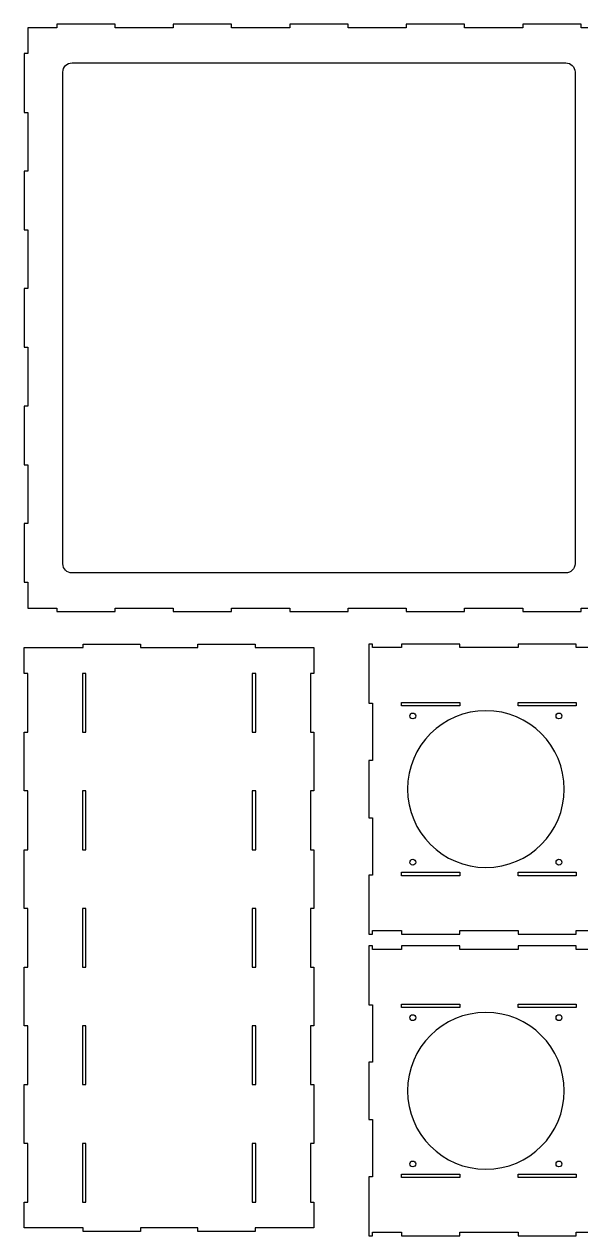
# Model space of a CAD drawing. Header units: millimetres. Extents: x -1160 to -45, y -819 to 758.
# Drawn here: x -1160 to -684, y -277 to 758 of the extents above; entities that cross this region are included whole.
import ezdxf

# ---------------------------------------------------------------- set-up
doc = ezdxf.new("R2010")
doc.units = ezdxf.units.MM
doc.layers.add('Layer_1', color=7, linetype='Continuous')

msp = doc.modelspace()

# ---------------------------------------------------------------- linework, layer by layer
at = {"layer": 'Layer_1'}
for points, knots in [([(-684.2478, 259.4275), (-684.2478, 259.2775), (-684.2478, 256.5775), (-684.2478, 256.4275), (-686.7378, 256.4275), (-731.5578, 256.4275), (-734.0478, 256.4275), (-734.0478, 256.5775), (-734.0478, 259.2775), (-734.0478, 259.4275), (-736.5378, 259.4275), (-781.3578, 259.4275), (-783.8478, 259.4275), (-783.8478, 259.2775), (-783.8478, 256.5775), (-783.8478, 256.4275), (-786.3378, 256.4275), (-831.1578, 256.4275), (-833.6478, 256.4275), (-833.6478, 256.5775), (-833.6478, 259.2775), (-833.6478, 259.4275), (-836.1378, 259.4275), (-880.9578, 259.4275), (-883.4478, 259.4275), (-883.4478, 259.2775), (-883.4478, 256.5775), (-883.4478, 256.4275), (-885.9378, 256.4275), (-930.7578, 256.4275), (-933.2478, 256.4275), (-933.2478, 256.5775), (-933.2478, 259.2775), (-933.2478, 259.4275), (-935.7378, 259.4275), (-980.5578, 259.4275), (-983.0478, 259.4275), (-983.0478, 259.2775), (-983.0478, 256.5775), (-983.0478, 256.4275), (-985.5378, 256.4275), (-1030.3578, 256.4275), (-1032.8478, 256.4275), (-1032.8478, 256.5775), (-1032.8478, 259.2775), (-1032.8478, 259.4275), (-1035.3378, 259.4275), (-1080.1578, 259.4275), (-1082.6478, 259.4275), (-1082.6478, 259.2775), (-1082.6478, 256.5775), (-1082.6478, 256.4275), (-1085.1378, 256.4275), (-1129.9578, 256.4275), (-1132.4478, 256.4275), (-1132.4478, 256.5775), (-1132.4478, 259.2775), (-1132.4478, 259.4275), (-1133.6928, 259.4275), (-1156.1028, 259.4275), (-1157.3478, 259.4275), (-1157.3478, 260.5325), (-1157.3478, 280.4225), (-1157.3478, 281.5275), (-1157.4978, 281.5275), (-1160.1978, 281.5275), (-1160.3478, 281.5275), (-1160.3478, 284.0375), (-1160.3478, 329.2175), (-1160.3478, 331.7275), (-1160.1978, 331.7275), (-1157.4978, 331.7275), (-1157.3478, 331.7275), (-1157.3478, 334.2375), (-1157.3478, 379.4175), (-1157.3478, 381.9275), (-1157.4978, 381.9275), (-1160.1978, 381.9275), (-1160.3478, 381.9275), (-1160.3478, 384.4375), (-1160.3478, 429.6175), (-1160.3478, 432.1275), (-1160.1978, 432.1275), (-1157.4978, 432.1275), (-1157.3478, 432.1275), (-1157.3478, 434.6375), (-1157.3478, 479.8175), (-1157.3478, 482.3275), (-1157.4978, 482.3275), (-1160.1978, 482.3275), (-1160.3478, 482.3275), (-1160.3478, 484.8375), (-1160.3478, 530.0175), (-1160.3478, 532.5275), (-1160.1978, 532.5275), (-1157.4978, 532.5275), (-1157.3478, 532.5275), (-1157.3478, 535.0375), (-1157.3478, 580.2175), (-1157.3478, 582.7275), (-1157.4978, 582.7275), (-1160.1978, 582.7275), (-1160.3478, 582.7275), (-1160.3478, 585.2375), (-1160.3478, 630.4175), (-1160.3478, 632.9275), (-1160.1978, 632.9275), (-1157.4978, 632.9275), (-1157.3478, 632.9275), (-1157.3478, 635.4375), (-1157.3478, 680.6175), (-1157.3478, 683.1275), (-1157.4978, 683.1275), (-1160.1978, 683.1275), (-1160.3478, 683.1275), (-1160.3478, 685.6375), (-1160.3478, 730.8175), (-1160.3478, 733.3275), (-1160.1978, 733.3275), (-1157.4978, 733.3275), (-1157.3478, 733.3275), (-1157.3478, 734.4325), (-1157.3478, 754.3225), (-1157.3478, 755.4275), (-1156.1028, 755.4275), (-1133.6928, 755.4275), (-1132.4478, 755.4275), (-1132.4478, 755.5775), (-1132.4478, 758.2775), (-1132.4478, 758.4275), (-1129.9578, 758.4275), (-1085.1378, 758.4275), (-1082.6478, 758.4275), (-1082.6478, 758.2775), (-1082.6478, 755.5775), (-1082.6478, 755.4275), (-1080.1578, 755.4275), (-1035.3378, 755.4275), (-1032.8478, 755.4275), (-1032.8478, 755.5775), (-1032.8478, 758.2775), (-1032.8478, 758.4275), (-1030.3578, 758.4275), (-985.5378, 758.4275), (-983.0478, 758.4275), (-983.0478, 758.2775), (-983.0478, 755.5775), (-983.0478, 755.4275), (-980.5578, 755.4275), (-935.7378, 755.4275), (-933.2478, 755.4275), (-933.2478, 755.5775), (-933.2478, 758.2775), (-933.2478, 758.4275), (-930.7578, 758.4275), (-885.9378, 758.4275), (-883.4478, 758.4275), (-883.4478, 758.2775), (-883.4478, 755.5775), (-883.4478, 755.4275), (-880.9578, 755.4275), (-836.1378, 755.4275), (-833.6478, 755.4275), (-833.6478, 755.5775), (-833.6478, 758.2775), (-833.6478, 758.4275), (-831.1578, 758.4275), (-786.3378, 758.4275), (-783.8478, 758.4275), (-783.8478, 758.2775), (-783.8478, 755.5775), (-783.8478, 755.4275), (-781.3578, 755.4275), (-736.5378, 755.4275), (-734.0478, 755.4275), (-734.0478, 755.5775), (-734.0478, 758.2775), (-734.0478, 758.4275), (-731.5578, 758.4275), (-686.7378, 758.4275), (-684.2478, 758.4275), (-684.2478, 758.2775), (-684.2478, 755.5775), (-684.2478, 755.4275), (-683.0028, 755.4275), (-660.5928, 755.4275), (-659.3478, 755.4275), (-659.3478, 754.3225), (-659.3478, 734.4325), (-659.3478, 733.3275), (-659.1978, 733.3275), (-656.4978, 733.3275), (-656.3478, 733.3275), (-656.3478, 730.8175), (-656.3478, 685.6375), (-656.3478, 683.1275), (-656.4978, 683.1275), (-659.1978, 683.1275), (-659.3478, 683.1275), (-659.3478, 680.6175), (-659.3478, 635.4375), (-659.3478, 632.9275), (-659.1978, 632.9275), (-656.4978, 632.9275), (-656.3478, 632.9275), (-656.3478, 630.4175), (-656.3478, 585.2375), (-656.3478, 582.7275), (-656.4978, 582.7275), (-659.1978, 582.7275), (-659.3478, 582.7275), (-659.3478, 580.2175), (-659.3478, 535.0375), (-659.3478, 532.5275), (-659.1978, 532.5275), (-656.4978, 532.5275), (-656.3478, 532.5275), (-656.3478, 530.0175), (-656.3478, 484.8375), (-656.3478, 482.3275), (-656.4978, 482.3275), (-659.1978, 482.3275), (-659.3478, 482.3275), (-659.3478, 479.8175), (-659.3478, 434.6375), (-659.3478, 432.1275), (-659.1978, 432.1275), (-656.4978, 432.1275), (-656.3478, 432.1275), (-656.3478, 429.6175), (-656.3478, 384.4375), (-656.3478, 381.9275), (-656.4978, 381.9275), (-659.1978, 381.9275), (-659.3478, 381.9275), (-659.3478, 379.4175), (-659.3478, 334.2375), (-659.3478, 331.7275), (-659.1978, 331.7275), (-656.4978, 331.7275), (-656.3478, 331.7275), (-656.3478, 329.2175), (-656.3478, 284.0375), (-656.3478, 281.5275), (-656.4978, 281.5275), (-659.1978, 281.5275), (-659.3478, 281.5275), (-659.3478, 280.4225), (-659.3478, 260.5325), (-659.3478, 259.4275), (-660.5928, 259.4275), (-683.0028, 259.4275), (-684.2478, 259.4275)], [0, 0, 0, 0, 1, 1, 1, 2, 2, 2, 3, 3, 3, 4, 4, 4, 5, 5, 5, 6, 6, 6, 7, 7, 7, 8, 8, 8, 9, 9, 9, 10, 10, 10, 11, 11, 11, 12, 12, 12, 13, 13, 13, 14, 14, 14, 15, 15, 15, 16, 16, 16, 17, 17, 17, 18, 18, 18, 19, 19, 19, 20, 20, 20, 21, 21, 21, 22, 22, 22, 23, 23, 23, 24, 24, 24, 25, 25, 25, 26, 26, 26, 27, 27, 27, 28, 28, 28, 29, 29, 29, 30, 30, 30, 31, 31, 31, 32, 32, 32, 33, 33, 33, 34, 34, 34, 35, 35, 35, 36, 36, 36, 37, 37, 37, 38, 38, 38, 39, 39, 39, 40, 40, 40, 41, 41, 41, 42, 42, 42, 43, 43, 43, 44, 44, 44, 45, 45, 45, 46, 46, 46, 47, 47, 47, 48, 48, 48, 49, 49, 49, 50, 50, 50, 51, 51, 51, 52, 52, 52, 53, 53, 53, 54, 54, 54, 55, 55, 55, 56, 56, 56, 57, 57, 57, 58, 58, 58, 59, 59, 59, 60, 60, 60, 61, 61, 61, 62, 62, 62, 63, 63, 63, 64, 64, 64, 65, 65, 65, 66, 66, 66, 67, 67, 67, 68, 68, 68, 69, 69, 69, 70, 70, 70, 71, 71, 71, 72, 72, 72, 73, 73, 73, 74, 74, 74, 75, 75, 75, 76, 76, 76, 77, 77, 77, 78, 78, 78, 79, 79, 79, 80, 80, 80, 81, 81, 81, 82, 82, 82, 83, 83, 83, 84, 84, 84, 84]), ([(-1119.3478, 289.4275), (-1098.2478, 289.4275), (-718.4478, 289.4275), (-697.3478, 289.4275), (-692.9416, 289.4275), (-689.3478, 292.9725), (-689.3478, 297.3189), (-689.3478, 318.3298), (-689.3478, 696.5252), (-689.3478, 717.5361), (-689.3478, 721.8825), (-692.9416, 725.4275), (-697.3478, 725.4275), (-718.4478, 725.4275), (-1098.2478, 725.4275), (-1119.3478, 725.4275), (-1123.754, 725.4275), (-1127.3478, 721.8825), (-1127.3478, 717.5361), (-1127.3478, 696.5252), (-1127.3478, 318.3298), (-1127.3478, 297.3189), (-1127.3478, 292.9725), (-1123.754, 289.4275), (-1119.3478, 289.4275)], [0, 0, 0, 0, 1, 1, 1, 2, 2, 2, 3, 3, 3, 4, 4, 4, 5, 5, 5, 6, 6, 6, 7, 7, 7, 8, 8, 8, 8]), ([(-1160.3478, -270.3737), (-1157.832, -270.3737), (-1112.5482, -270.3737), (-1110.0324, -270.3737), (-1110.0324, -270.5237), (-1110.0324, -273.2237), (-1110.0324, -273.3737), (-1107.5801, -273.3737), (-1063.4393, -273.3737), (-1060.987, -273.3737), (-1060.987, -273.2237), (-1060.987, -270.5237), (-1060.987, -270.3737), (-1058.5347, -270.3737), (-1014.3939, -270.3737), (-1011.9416, -270.3737), (-1011.9416, -270.5237), (-1011.9416, -273.2237), (-1011.9416, -273.3737), (-1009.4893, -273.3737), (-965.3485, -273.3737), (-962.8962, -273.3737), (-962.8962, -273.2237), (-962.8962, -270.5237), (-962.8962, -270.3737), (-960.3804, -270.3737), (-915.0966, -270.3737), (-912.5808, -270.3737), (-912.5808, -269.2687), (-912.5808, -249.3787), (-912.5808, -248.2737), (-912.7308, -248.2737), (-915.4308, -248.2737), (-915.5808, -248.2737), (-915.5808, -245.7637), (-915.5808, -200.5837), (-915.5808, -198.0737), (-915.4308, -198.0737), (-912.7308, -198.0737), (-912.5808, -198.0737), (-912.5808, -195.5637), (-912.5808, -150.3837), (-912.5808, -147.8737), (-912.7308, -147.8737), (-915.4308, -147.8737), (-915.5808, -147.8737), (-915.5808, -145.3637), (-915.5808, -100.1837), (-915.5808, -97.6737), (-915.4308, -97.6737), (-912.7308, -97.6737), (-912.5808, -97.6737), (-912.5808, -95.1637), (-912.5808, -49.9837), (-912.5808, -47.4737), (-912.7308, -47.4737), (-915.4308, -47.4737), (-915.5808, -47.4737), (-915.5808, -44.9637), (-915.5808, 0.2163), (-915.5808, 2.7263), (-915.4308, 2.7263), (-912.7308, 2.7263), (-912.5808, 2.7263), (-912.5808, 5.2363), (-912.5808, 50.4163), (-912.5808, 52.9263), (-912.7308, 52.9263), (-915.4308, 52.9263), (-915.5808, 52.9263), (-915.5808, 55.4363), (-915.5808, 100.6163), (-915.5808, 103.1263), (-915.4308, 103.1263), (-912.7308, 103.1263), (-912.5808, 103.1263), (-912.5808, 105.6363), (-912.5808, 150.8163), (-912.5808, 153.3263), (-912.7308, 153.3263), (-915.4308, 153.3263), (-915.5808, 153.3263), (-915.5808, 155.8363), (-915.5808, 201.0163), (-915.5808, 203.5263), (-915.4308, 203.5263), (-912.7308, 203.5263), (-912.5808, 203.5263), (-912.5808, 204.6313), (-912.5808, 224.5213), (-912.5808, 225.6263), (-915.0966, 225.6263), (-960.3804, 225.6263), (-962.8962, 225.6263), (-962.8962, 225.7763), (-962.8962, 228.4763), (-962.8962, 228.6263), (-965.3485, 228.6263), (-1009.4893, 228.6263), (-1011.9416, 228.6263), (-1011.9416, 228.4763), (-1011.9416, 225.7763), (-1011.9416, 225.6263), (-1014.3939, 225.6263), (-1058.5347, 225.6263), (-1060.987, 225.6263), (-1060.987, 225.7763), (-1060.987, 228.4763), (-1060.987, 228.6263), (-1063.4393, 228.6263), (-1107.5801, 228.6263), (-1110.0324, 228.6263), (-1110.0324, 228.4763), (-1110.0324, 225.7763), (-1110.0324, 225.6263), (-1112.5482, 225.6263), (-1157.832, 225.6263), (-1160.3478, 225.6263), (-1160.3478, 224.5213), (-1160.3478, 204.6313), (-1160.3478, 203.5263), (-1160.1978, 203.5263), (-1157.4978, 203.5263), (-1157.3478, 203.5263), (-1157.3478, 201.0163), (-1157.3478, 155.8363), (-1157.3478, 153.3263), (-1157.4978, 153.3263), (-1160.1978, 153.3263), (-1160.3478, 153.3263), (-1160.3478, 150.8163), (-1160.3478, 105.6363), (-1160.3478, 103.1263), (-1160.1978, 103.1263), (-1157.4978, 103.1263), (-1157.3478, 103.1263), (-1157.3478, 100.6163), (-1157.3478, 55.4363), (-1157.3478, 52.9263), (-1157.4978, 52.9263), (-1160.1978, 52.9263), (-1160.3478, 52.9263), (-1160.3478, 50.4163), (-1160.3478, 5.2363), (-1160.3478, 2.7263), (-1160.1978, 2.7263), (-1157.4978, 2.7263), (-1157.3478, 2.7263), (-1157.3478, 0.2163), (-1157.3478, -44.9637), (-1157.3478, -47.4737), (-1157.4978, -47.4737), (-1160.1978, -47.4737), (-1160.3478, -47.4737), (-1160.3478, -49.9837), (-1160.3478, -95.1637), (-1160.3478, -97.6737), (-1160.1978, -97.6737), (-1157.4978, -97.6737), (-1157.3478, -97.6737), (-1157.3478, -100.1837), (-1157.3478, -145.3637), (-1157.3478, -147.8737), (-1157.4978, -147.8737), (-1160.1978, -147.8737), (-1160.3478, -147.8737), (-1160.3478, -150.3837), (-1160.3478, -195.5637), (-1160.3478, -198.0737), (-1160.1978, -198.0737), (-1157.4978, -198.0737), (-1157.3478, -198.0737), (-1157.3478, -200.5837), (-1157.3478, -245.7637), (-1157.3478, -248.2737), (-1157.4978, -248.2737), (-1160.1978, -248.2737), (-1160.3478, -248.2737), (-1160.3478, -249.3787), (-1160.3478, -269.2687), (-1160.3478, -270.3737)], [0, 0, 0, 0, 1, 1, 1, 2, 2, 2, 3, 3, 3, 4, 4, 4, 5, 5, 5, 6, 6, 6, 7, 7, 7, 8, 8, 8, 9, 9, 9, 10, 10, 10, 11, 11, 11, 12, 12, 12, 13, 13, 13, 14, 14, 14, 15, 15, 15, 16, 16, 16, 17, 17, 17, 18, 18, 18, 19, 19, 19, 20, 20, 20, 21, 21, 21, 22, 22, 22, 23, 23, 23, 24, 24, 24, 25, 25, 25, 26, 26, 26, 27, 27, 27, 28, 28, 28, 29, 29, 29, 30, 30, 30, 31, 31, 31, 32, 32, 32, 33, 33, 33, 34, 34, 34, 35, 35, 35, 36, 36, 36, 37, 37, 37, 38, 38, 38, 39, 39, 39, 40, 40, 40, 41, 41, 41, 42, 42, 42, 43, 43, 43, 44, 44, 44, 45, 45, 45, 46, 46, 46, 47, 47, 47, 48, 48, 48, 49, 49, 49, 50, 50, 50, 51, 51, 51, 52, 52, 52, 53, 53, 53, 54, 54, 54, 55, 55, 55, 56, 56, 56, 57, 57, 57, 58, 58, 58, 59, 59, 59, 60, 60, 60, 60]), ([(-364.6037, 225.6263), (-364.6037, 225.7763), (-364.6037, 228.4763), (-364.6037, 228.6263), (-364.4537, 228.6263), (-361.7537, 228.6263), (-361.6037, 228.6263), (-361.6037, 226.1105), (-361.6037, 180.8267), (-361.6037, 178.3109), (-361.7537, 178.3109), (-364.4537, 178.3109), (-364.6037, 178.3109), (-364.6037, 175.8586), (-364.6037, 131.7178), (-364.6037, 129.2655), (-364.4537, 129.2655), (-361.7537, 129.2655), (-361.6037, 129.2655), (-361.6037, 126.8132), (-361.6037, 82.6724), (-361.6037, 80.2201), (-361.7537, 80.2201), (-364.4537, 80.2201), (-364.6037, 80.2201), (-364.6037, 77.7678), (-364.6037, 33.627), (-364.6037, 31.1747), (-364.4537, 31.1747), (-361.7537, 31.1747), (-361.6037, 31.1747), (-361.6037, 28.6589), (-361.6037, -16.6249), (-361.6037, -19.1407), (-361.7537, -19.1407), (-364.4537, -19.1407), (-364.6037, -19.1407), (-364.6037, -18.9907), (-364.6037, -16.2907), (-364.6037, -16.1407), (-365.8487, -16.1407), (-388.2587, -16.1407), (-389.5037, -16.1407), (-389.5037, -16.2907), (-389.5037, -18.9907), (-389.5037, -19.1407), (-391.9937, -19.1407), (-436.8137, -19.1407), (-439.3037, -19.1407), (-439.3037, -18.9907), (-439.3037, -16.2907), (-439.3037, -16.1407), (-441.7937, -16.1407), (-486.6137, -16.1407), (-489.1037, -16.1407), (-489.1037, -16.2907), (-489.1037, -18.9907), (-489.1037, -19.1407), (-491.5937, -19.1407), (-536.4137, -19.1407), (-538.9037, -19.1407), (-538.9037, -18.9907), (-538.9037, -16.2907), (-538.9037, -16.1407), (-541.3937, -16.1407), (-586.2137, -16.1407), (-588.7037, -16.1407), (-588.7037, -16.2907), (-588.7037, -18.9907), (-588.7037, -19.1407), (-591.1937, -19.1407), (-636.0137, -19.1407), (-638.5037, -19.1407), (-638.5037, -18.9907), (-638.5037, -16.2907), (-638.5037, -16.1407), (-640.9937, -16.1407), (-685.8137, -16.1407), (-688.3037, -16.1407), (-688.3037, -16.2907), (-688.3037, -18.9907), (-688.3037, -19.1407), (-690.7937, -19.1407), (-735.6137, -19.1407), (-738.1037, -19.1407), (-738.1037, -18.9907), (-738.1037, -16.2907), (-738.1037, -16.1407), (-740.5937, -16.1407), (-785.4137, -16.1407), (-787.9037, -16.1407), (-787.9037, -16.2907), (-787.9037, -18.9907), (-787.9037, -19.1407), (-790.3937, -19.1407), (-835.2137, -19.1407), (-837.7037, -19.1407), (-837.7037, -18.9907), (-837.7037, -16.2907), (-837.7037, -16.1407), (-838.9487, -16.1407), (-861.3587, -16.1407), (-862.6037, -16.1407), (-862.6037, -16.2907), (-862.6037, -18.9907), (-862.6037, -19.1407), (-862.7537, -19.1407), (-865.4537, -19.1407), (-865.6037, -19.1407), (-865.6037, -16.6249), (-865.6037, 28.6589), (-865.6037, 31.1747), (-865.4537, 31.1747), (-862.7537, 31.1747), (-862.6037, 31.1747), (-862.6037, 33.627), (-862.6037, 77.7678), (-862.6037, 80.2201), (-862.7537, 80.2201), (-865.4537, 80.2201), (-865.6037, 80.2201), (-865.6037, 82.6724), (-865.6037, 126.8132), (-865.6037, 129.2655), (-865.4537, 129.2655), (-862.7537, 129.2655), (-862.6037, 129.2655), (-862.6037, 131.7178), (-862.6037, 175.8586), (-862.6037, 178.3109), (-862.7537, 178.3109), (-865.4537, 178.3109), (-865.6037, 178.3109), (-865.6037, 180.8267), (-865.6037, 226.1105), (-865.6037, 228.6263), (-865.4537, 228.6263), (-862.7537, 228.6263), (-862.6037, 228.6263), (-862.6037, 228.4763), (-862.6037, 225.7763), (-862.6037, 225.6263), (-861.3587, 225.6263), (-838.9487, 225.6263), (-837.7037, 225.6263), (-837.7037, 225.7763), (-837.7037, 228.4763), (-837.7037, 228.6263), (-835.2137, 228.6263), (-790.3937, 228.6263), (-787.9037, 228.6263), (-787.9037, 228.4763), (-787.9037, 225.7763), (-787.9037, 225.6263), (-785.4137, 225.6263), (-740.5937, 225.6263), (-738.1037, 225.6263), (-738.1037, 225.7763), (-738.1037, 228.4763), (-738.1037, 228.6263), (-735.6137, 228.6263), (-690.7937, 228.6263), (-688.3037, 228.6263), (-688.3037, 228.4763), (-688.3037, 225.7763), (-688.3037, 225.6263), (-685.8137, 225.6263), (-640.9937, 225.6263), (-638.5037, 225.6263), (-638.5037, 225.7763), (-638.5037, 228.4763), (-638.5037, 228.6263), (-636.0137, 228.6263), (-591.1937, 228.6263), (-588.7037, 228.6263), (-588.7037, 228.4763), (-588.7037, 225.7763), (-588.7037, 225.6263), (-586.2137, 225.6263), (-541.3937, 225.6263), (-538.9037, 225.6263), (-538.9037, 225.7763), (-538.9037, 228.4763), (-538.9037, 228.6263), (-536.4137, 228.6263), (-491.5937, 228.6263), (-489.1037, 228.6263), (-489.1037, 228.4763), (-489.1037, 225.7763), (-489.1037, 225.6263), (-486.6137, 225.6263), (-441.7937, 225.6263), (-439.3037, 225.6263), (-439.3037, 225.7763), (-439.3037, 228.4763), (-439.3037, 228.6263), (-436.8137, 228.6263), (-391.9937, 228.6263), (-389.5037, 228.6263), (-389.5037, 228.4763), (-389.5037, 225.7763), (-389.5037, 225.6263), (-388.2587, 225.6263), (-365.8487, 225.6263), (-364.6037, 225.6263)], [0, 0, 0, 0, 1, 1, 1, 2, 2, 2, 3, 3, 3, 4, 4, 4, 5, 5, 5, 6, 6, 6, 7, 7, 7, 8, 8, 8, 9, 9, 9, 10, 10, 10, 11, 11, 11, 12, 12, 12, 13, 13, 13, 14, 14, 14, 15, 15, 15, 16, 16, 16, 17, 17, 17, 18, 18, 18, 19, 19, 19, 20, 20, 20, 21, 21, 21, 22, 22, 22, 23, 23, 23, 24, 24, 24, 25, 25, 25, 26, 26, 26, 27, 27, 27, 28, 28, 28, 29, 29, 29, 30, 30, 30, 31, 31, 31, 32, 32, 32, 33, 33, 33, 34, 34, 34, 35, 35, 35, 36, 36, 36, 37, 37, 37, 38, 38, 38, 39, 39, 39, 40, 40, 40, 41, 41, 41, 42, 42, 42, 43, 43, 43, 44, 44, 44, 45, 45, 45, 46, 46, 46, 47, 47, 47, 48, 48, 48, 49, 49, 49, 50, 50, 50, 51, 51, 51, 52, 52, 52, 53, 53, 53, 54, 54, 54, 55, 55, 55, 56, 56, 56, 57, 57, 57, 58, 58, 58, 59, 59, 59, 60, 60, 60, 61, 61, 61, 62, 62, 62, 63, 63, 63, 64, 64, 64, 65, 65, 65, 66, 66, 66, 67, 67, 67, 68, 68, 68, 68]), ([(-1110.5779, 203.5263), (-1110.4279, 203.5263), (-1107.7279, 203.5263), (-1107.5779, 203.5263), (-1107.5779, 201.0163), (-1107.5779, 155.8363), (-1107.5779, 153.3263), (-1107.7279, 153.3263), (-1110.4279, 153.3263), (-1110.5779, 153.3263), (-1110.5779, 155.8363), (-1110.5779, 201.0163), (-1110.5779, 203.5263)], [0, 0, 0, 0, 1, 1, 1, 2, 2, 2, 3, 3, 3, 4, 4, 4, 4]), ([(-965.3507, 203.5263), (-965.2007, 203.5263), (-962.5007, 203.5263), (-962.3507, 203.5263), (-962.3507, 201.0163), (-962.3507, 155.8363), (-962.3507, 153.3263), (-962.5007, 153.3263), (-965.2007, 153.3263), (-965.3507, 153.3263), (-965.3507, 155.8363), (-965.3507, 201.0163), (-965.3507, 203.5263)], [0, 0, 0, 0, 1, 1, 1, 2, 2, 2, 3, 3, 3, 4, 4, 4, 4]), ([(-787.9037, 175.8564), (-787.9037, 176.0064), (-787.9037, 178.7064), (-787.9037, 178.8564), (-790.3937, 178.8564), (-835.2137, 178.8564), (-837.7037, 178.8564), (-837.7037, 178.7064), (-837.7037, 176.0064), (-837.7037, 175.8564), (-835.2137, 175.8564), (-790.3937, 175.8564), (-787.9037, 175.8564)], [0, 0, 0, 0, 1, 1, 1, 2, 2, 2, 3, 3, 3, 4, 4, 4, 4]), ([(-688.3037, 175.8564), (-688.3037, 176.0064), (-688.3037, 178.7064), (-688.3037, 178.8564), (-690.7937, 178.8564), (-735.6137, 178.8564), (-738.1037, 178.8564), (-738.1037, 178.7064), (-738.1037, 176.0064), (-738.1037, 175.8564), (-735.6137, 175.8564), (-690.7937, 175.8564), (-688.3037, 175.8564)], [0, 0, 0, 0, 1, 1, 1, 2, 2, 2, 3, 3, 3, 4, 4, 4, 4]), ([(-832.6036, 104.7428), (-832.6036, 141.7458), (-802.6066, 171.7428), (-765.6036, 171.7428), (-728.6006, 171.7428), (-698.6036, 141.7458), (-698.6036, 104.7428), (-698.6036, 67.7398), (-728.6006, 37.7428), (-765.6036, 37.7428), (-802.6066, 37.7428), (-832.6036, 67.7398), (-832.6036, 104.7428)], [0, 0, 0, 0, 1, 1, 1, 2, 2, 2, 3, 3, 3, 4, 4, 4, 4]), ([(-825.6037, 167.2428), (-825.6037, 168.6235), (-826.723, 169.7428), (-828.1037, 169.7428), (-829.4844, 169.7428), (-830.6037, 168.6235), (-830.6037, 167.2428), (-830.6037, 165.8621), (-829.4844, 164.7428), (-828.1037, 164.7428), (-826.723, 164.7428), (-825.6037, 165.8621), (-825.6037, 167.2428)], [0, 0, 0, 0, 1, 1, 1, 2, 2, 2, 3, 3, 3, 4, 4, 4, 4]), ([(-700.6037, 167.2428), (-700.6037, 168.6235), (-701.723, 169.7428), (-703.1037, 169.7428), (-704.4844, 169.7428), (-705.6037, 168.6235), (-705.6037, 167.2428), (-705.6037, 165.8621), (-704.4844, 164.7428), (-703.1037, 164.7428), (-701.723, 164.7428), (-700.6037, 165.8621), (-700.6037, 167.2428)], [0, 0, 0, 0, 1, 1, 1, 2, 2, 2, 3, 3, 3, 4, 4, 4, 4]), ([(-1110.5779, 103.1263), (-1110.4279, 103.1263), (-1107.7279, 103.1263), (-1107.5779, 103.1263), (-1107.5779, 100.6163), (-1107.5779, 55.4363), (-1107.5779, 52.9263), (-1107.7279, 52.9263), (-1110.4279, 52.9263), (-1110.5779, 52.9263), (-1110.5779, 55.4363), (-1110.5779, 100.6163), (-1110.5779, 103.1263)], [0, 0, 0, 0, 1, 1, 1, 2, 2, 2, 3, 3, 3, 4, 4, 4, 4]), ([(-965.3507, 103.1263), (-965.2007, 103.1263), (-962.5007, 103.1263), (-962.3507, 103.1263), (-962.3507, 100.6163), (-962.3507, 55.4363), (-962.3507, 52.9263), (-962.5007, 52.9263), (-965.2007, 52.9263), (-965.3507, 52.9263), (-965.3507, 55.4363), (-965.3507, 100.6163), (-965.3507, 103.1263)], [0, 0, 0, 0, 1, 1, 1, 2, 2, 2, 3, 3, 3, 4, 4, 4, 4]), ([(-825.6037, 42.2428), (-825.6037, 43.6235), (-826.723, 44.7428), (-828.1037, 44.7428), (-829.4844, 44.7428), (-830.6037, 43.6235), (-830.6037, 42.2428), (-830.6037, 40.8621), (-829.4844, 39.7428), (-828.1037, 39.7428), (-826.723, 39.7428), (-825.6037, 40.8621), (-825.6037, 42.2428)], [0, 0, 0, 0, 1, 1, 1, 2, 2, 2, 3, 3, 3, 4, 4, 4, 4]), ([(-700.6037, 42.2428), (-700.6037, 43.6235), (-701.723, 44.7428), (-703.1037, 44.7428), (-704.4844, 44.7428), (-705.6037, 43.6235), (-705.6037, 42.2428), (-705.6037, 40.8621), (-704.4844, 39.7428), (-703.1037, 39.7428), (-701.723, 39.7428), (-700.6037, 40.8621), (-700.6037, 42.2428)], [0, 0, 0, 0, 1, 1, 1, 2, 2, 2, 3, 3, 3, 4, 4, 4, 4]), ([(-787.9037, 30.6292), (-787.9037, 30.7792), (-787.9037, 33.4792), (-787.9037, 33.6292), (-790.3937, 33.6292), (-835.2137, 33.6292), (-837.7037, 33.6292), (-837.7037, 33.4792), (-837.7037, 30.7792), (-837.7037, 30.6292), (-835.2137, 30.6292), (-790.3937, 30.6292), (-787.9037, 30.6292)], [0, 0, 0, 0, 1, 1, 1, 2, 2, 2, 3, 3, 3, 4, 4, 4, 4]), ([(-688.3037, 30.6292), (-688.3037, 30.7792), (-688.3037, 33.4792), (-688.3037, 33.6292), (-690.7937, 33.6292), (-735.6137, 33.6292), (-738.1037, 33.6292), (-738.1037, 33.4792), (-738.1037, 30.7792), (-738.1037, 30.6292), (-735.6137, 30.6292), (-690.7937, 30.6292), (-688.3037, 30.6292)], [0, 0, 0, 0, 1, 1, 1, 2, 2, 2, 3, 3, 3, 4, 4, 4, 4]), ([(-1110.5779, 2.7263), (-1110.4279, 2.7263), (-1107.7279, 2.7263), (-1107.5779, 2.7263), (-1107.5779, 0.2163), (-1107.5779, -44.9637), (-1107.5779, -47.4737), (-1107.7279, -47.4737), (-1110.4279, -47.4737), (-1110.5779, -47.4737), (-1110.5779, -44.9637), (-1110.5779, 0.2163), (-1110.5779, 2.7263)], [0, 0, 0, 0, 1, 1, 1, 2, 2, 2, 3, 3, 3, 4, 4, 4, 4]), ([(-965.3507, 2.7263), (-965.2007, 2.7263), (-962.5007, 2.7263), (-962.3507, 2.7263), (-962.3507, 0.2163), (-962.3507, -44.9637), (-962.3507, -47.4737), (-962.5007, -47.4737), (-965.2007, -47.4737), (-965.3507, -47.4737), (-965.3507, -44.9637), (-965.3507, 0.2163), (-965.3507, 2.7263)], [0, 0, 0, 0, 1, 1, 1, 2, 2, 2, 3, 3, 3, 4, 4, 4, 4]), ([(-364.6037, -32.2554), (-364.6037, -32.1054), (-364.6037, -29.4054), (-364.6037, -29.2554), (-364.4537, -29.2554), (-361.7537, -29.2554), (-361.6037, -29.2554), (-361.6037, -31.7712), (-361.6037, -77.055), (-361.6037, -79.5708), (-361.7537, -79.5708), (-364.4537, -79.5708), (-364.6037, -79.5708), (-364.6037, -82.0231), (-364.6037, -126.1639), (-364.6037, -128.6162), (-364.4537, -128.6162), (-361.7537, -128.6162), (-361.6037, -128.6162), (-361.6037, -131.0685), (-361.6037, -175.2093), (-361.6037, -177.6616), (-361.7537, -177.6616), (-364.4537, -177.6616), (-364.6037, -177.6616), (-364.6037, -180.1139), (-364.6037, -224.2547), (-364.6037, -226.707), (-364.4537, -226.707), (-361.7537, -226.707), (-361.6037, -226.707), (-361.6037, -229.2228), (-361.6037, -274.5066), (-361.6037, -277.0224), (-361.7537, -277.0224), (-364.4537, -277.0224), (-364.6037, -277.0224), (-364.6037, -276.8724), (-364.6037, -274.1724), (-364.6037, -274.0224), (-365.8487, -274.0224), (-388.2587, -274.0224), (-389.5037, -274.0224), (-389.5037, -274.1724), (-389.5037, -276.8724), (-389.5037, -277.0224), (-391.9937, -277.0224), (-436.8137, -277.0224), (-439.3037, -277.0224), (-439.3037, -276.8724), (-439.3037, -274.1724), (-439.3037, -274.0224), (-441.7937, -274.0224), (-486.6137, -274.0224), (-489.1037, -274.0224), (-489.1037, -274.1724), (-489.1037, -276.8724), (-489.1037, -277.0224), (-491.5937, -277.0224), (-536.4137, -277.0224), (-538.9037, -277.0224), (-538.9037, -276.8724), (-538.9037, -274.1724), (-538.9037, -274.0224), (-541.3937, -274.0224), (-586.2137, -274.0224), (-588.7037, -274.0224), (-588.7037, -274.1724), (-588.7037, -276.8724), (-588.7037, -277.0224), (-591.1937, -277.0224), (-636.0137, -277.0224), (-638.5037, -277.0224), (-638.5037, -276.8724), (-638.5037, -274.1724), (-638.5037, -274.0224), (-640.9937, -274.0224), (-685.8137, -274.0224), (-688.3037, -274.0224), (-688.3037, -274.1724), (-688.3037, -276.8724), (-688.3037, -277.0224), (-690.7937, -277.0224), (-735.6137, -277.0224), (-738.1037, -277.0224), (-738.1037, -276.8724), (-738.1037, -274.1724), (-738.1037, -274.0224), (-740.5937, -274.0224), (-785.4137, -274.0224), (-787.9037, -274.0224), (-787.9037, -274.1724), (-787.9037, -276.8724), (-787.9037, -277.0224), (-790.3937, -277.0224), (-835.2137, -277.0224), (-837.7037, -277.0224), (-837.7037, -276.8724), (-837.7037, -274.1724), (-837.7037, -274.0224), (-838.9487, -274.0224), (-861.3587, -274.0224), (-862.6037, -274.0224), (-862.6037, -274.1724), (-862.6037, -276.8724), (-862.6037, -277.0224), (-862.7537, -277.0224), (-865.4537, -277.0224), (-865.6037, -277.0224), (-865.6037, -274.5066), (-865.6037, -229.2228), (-865.6037, -226.707), (-865.4537, -226.707), (-862.7537, -226.707), (-862.6037, -226.707), (-862.6037, -224.2547), (-862.6037, -180.1139), (-862.6037, -177.6616), (-862.7537, -177.6616), (-865.4537, -177.6616), (-865.6037, -177.6616), (-865.6037, -175.2093), (-865.6037, -131.0685), (-865.6037, -128.6162), (-865.4537, -128.6162), (-862.7537, -128.6162), (-862.6037, -128.6162), (-862.6037, -126.1639), (-862.6037, -82.0231), (-862.6037, -79.5708), (-862.7537, -79.5708), (-865.4537, -79.5708), (-865.6037, -79.5708), (-865.6037, -77.055), (-865.6037, -31.7712), (-865.6037, -29.2554), (-865.4537, -29.2554), (-862.7537, -29.2554), (-862.6037, -29.2554), (-862.6037, -29.4054), (-862.6037, -32.1054), (-862.6037, -32.2554), (-861.3587, -32.2554), (-838.9487, -32.2554), (-837.7037, -32.2554), (-837.7037, -32.1054), (-837.7037, -29.4054), (-837.7037, -29.2554), (-835.2137, -29.2554), (-790.3937, -29.2554), (-787.9037, -29.2554), (-787.9037, -29.4054), (-787.9037, -32.1054), (-787.9037, -32.2554), (-785.4137, -32.2554), (-740.5937, -32.2554), (-738.1037, -32.2554), (-738.1037, -32.1054), (-738.1037, -29.4054), (-738.1037, -29.2554), (-735.6137, -29.2554), (-690.7937, -29.2554), (-688.3037, -29.2554), (-688.3037, -29.4054), (-688.3037, -32.1054), (-688.3037, -32.2554), (-685.8137, -32.2554), (-640.9937, -32.2554), (-638.5037, -32.2554), (-638.5037, -32.1054), (-638.5037, -29.4054), (-638.5037, -29.2554), (-636.0137, -29.2554), (-591.1937, -29.2554), (-588.7037, -29.2554), (-588.7037, -29.4054), (-588.7037, -32.1054), (-588.7037, -32.2554), (-586.2137, -32.2554), (-541.3937, -32.2554), (-538.9037, -32.2554), (-538.9037, -32.1054), (-538.9037, -29.4054), (-538.9037, -29.2554), (-536.4137, -29.2554), (-491.5937, -29.2554), (-489.1037, -29.2554), (-489.1037, -29.4054), (-489.1037, -32.1054), (-489.1037, -32.2554), (-486.6137, -32.2554), (-441.7937, -32.2554), (-439.3037, -32.2554), (-439.3037, -32.1054), (-439.3037, -29.4054), (-439.3037, -29.2554), (-436.8137, -29.2554), (-391.9937, -29.2554), (-389.5037, -29.2554), (-389.5037, -29.4054), (-389.5037, -32.1054), (-389.5037, -32.2554), (-388.2587, -32.2554), (-365.8487, -32.2554), (-364.6037, -32.2554)], [0, 0, 0, 0, 1, 1, 1, 2, 2, 2, 3, 3, 3, 4, 4, 4, 5, 5, 5, 6, 6, 6, 7, 7, 7, 8, 8, 8, 9, 9, 9, 10, 10, 10, 11, 11, 11, 12, 12, 12, 13, 13, 13, 14, 14, 14, 15, 15, 15, 16, 16, 16, 17, 17, 17, 18, 18, 18, 19, 19, 19, 20, 20, 20, 21, 21, 21, 22, 22, 22, 23, 23, 23, 24, 24, 24, 25, 25, 25, 26, 26, 26, 27, 27, 27, 28, 28, 28, 29, 29, 29, 30, 30, 30, 31, 31, 31, 32, 32, 32, 33, 33, 33, 34, 34, 34, 35, 35, 35, 36, 36, 36, 37, 37, 37, 38, 38, 38, 39, 39, 39, 40, 40, 40, 41, 41, 41, 42, 42, 42, 43, 43, 43, 44, 44, 44, 45, 45, 45, 46, 46, 46, 47, 47, 47, 48, 48, 48, 49, 49, 49, 50, 50, 50, 51, 51, 51, 52, 52, 52, 53, 53, 53, 54, 54, 54, 55, 55, 55, 56, 56, 56, 57, 57, 57, 58, 58, 58, 59, 59, 59, 60, 60, 60, 61, 61, 61, 62, 62, 62, 63, 63, 63, 64, 64, 64, 65, 65, 65, 66, 66, 66, 67, 67, 67, 68, 68, 68, 68]), ([(-787.9037, -82.0253), (-787.9037, -81.8753), (-787.9037, -79.1753), (-787.9037, -79.0253), (-790.3937, -79.0253), (-835.2137, -79.0253), (-837.7037, -79.0253), (-837.7037, -79.1753), (-837.7037, -81.8753), (-837.7037, -82.0253), (-835.2137, -82.0253), (-790.3937, -82.0253), (-787.9037, -82.0253)], [0, 0, 0, 0, 1, 1, 1, 2, 2, 2, 3, 3, 3, 4, 4, 4, 4]), ([(-688.3037, -82.0253), (-688.3037, -81.8753), (-688.3037, -79.1753), (-688.3037, -79.0253), (-690.7937, -79.0253), (-735.6137, -79.0253), (-738.1037, -79.0253), (-738.1037, -79.1753), (-738.1037, -81.8753), (-738.1037, -82.0253), (-735.6137, -82.0253), (-690.7937, -82.0253), (-688.3037, -82.0253)], [0, 0, 0, 0, 1, 1, 1, 2, 2, 2, 3, 3, 3, 4, 4, 4, 4]), ([(-832.6036, -153.1389), (-832.6036, -116.1359), (-802.6066, -86.1389), (-765.6036, -86.1389), (-728.6006, -86.1389), (-698.6036, -116.1359), (-698.6036, -153.1389), (-698.6036, -190.1419), (-728.6006, -220.1389), (-765.6036, -220.1389), (-802.6066, -220.1389), (-832.6036, -190.1419), (-832.6036, -153.1389)], [0, 0, 0, 0, 1, 1, 1, 2, 2, 2, 3, 3, 3, 4, 4, 4, 4]), ([(-825.6037, -90.6389), (-825.6037, -89.2582), (-826.723, -88.1389), (-828.1037, -88.1389), (-829.4844, -88.1389), (-830.6037, -89.2582), (-830.6037, -90.6389), (-830.6037, -92.0196), (-829.4844, -93.1389), (-828.1037, -93.1389), (-826.723, -93.1389), (-825.6037, -92.0196), (-825.6037, -90.6389)], [0, 0, 0, 0, 1, 1, 1, 2, 2, 2, 3, 3, 3, 4, 4, 4, 4]), ([(-700.6037, -90.6389), (-700.6037, -89.2582), (-701.723, -88.1389), (-703.1037, -88.1389), (-704.4844, -88.1389), (-705.6037, -89.2582), (-705.6037, -90.6389), (-705.6037, -92.0196), (-704.4844, -93.1389), (-703.1037, -93.1389), (-701.723, -93.1389), (-700.6037, -92.0196), (-700.6037, -90.6389)], [0, 0, 0, 0, 1, 1, 1, 2, 2, 2, 3, 3, 3, 4, 4, 4, 4]), ([(-1110.5779, -97.6737), (-1110.4279, -97.6737), (-1107.7279, -97.6737), (-1107.5779, -97.6737), (-1107.5779, -100.1837), (-1107.5779, -145.3637), (-1107.5779, -147.8737), (-1107.7279, -147.8737), (-1110.4279, -147.8737), (-1110.5779, -147.8737), (-1110.5779, -145.3637), (-1110.5779, -100.1837), (-1110.5779, -97.6737)], [0, 0, 0, 0, 1, 1, 1, 2, 2, 2, 3, 3, 3, 4, 4, 4, 4]), ([(-965.3507, -97.6737), (-965.2007, -97.6737), (-962.5007, -97.6737), (-962.3507, -97.6737), (-962.3507, -100.1837), (-962.3507, -145.3637), (-962.3507, -147.8737), (-962.5007, -147.8737), (-965.2007, -147.8737), (-965.3507, -147.8737), (-965.3507, -145.3637), (-965.3507, -100.1837), (-965.3507, -97.6737)], [0, 0, 0, 0, 1, 1, 1, 2, 2, 2, 3, 3, 3, 4, 4, 4, 4]), ([(-1110.5779, -198.0737), (-1110.4279, -198.0737), (-1107.7279, -198.0737), (-1107.5779, -198.0737), (-1107.5779, -200.5837), (-1107.5779, -245.7637), (-1107.5779, -248.2737), (-1107.7279, -248.2737), (-1110.4279, -248.2737), (-1110.5779, -248.2737), (-1110.5779, -245.7637), (-1110.5779, -200.5837), (-1110.5779, -198.0737)], [0, 0, 0, 0, 1, 1, 1, 2, 2, 2, 3, 3, 3, 4, 4, 4, 4]), ([(-965.3507, -198.0737), (-965.2007, -198.0737), (-962.5007, -198.0737), (-962.3507, -198.0737), (-962.3507, -200.5837), (-962.3507, -245.7637), (-962.3507, -248.2737), (-962.5007, -248.2737), (-965.2007, -248.2737), (-965.3507, -248.2737), (-965.3507, -245.7637), (-965.3507, -200.5837), (-965.3507, -198.0737)], [0, 0, 0, 0, 1, 1, 1, 2, 2, 2, 3, 3, 3, 4, 4, 4, 4]), ([(-825.6037, -215.6389), (-825.6037, -214.2582), (-826.723, -213.1389), (-828.1037, -213.1389), (-829.4844, -213.1389), (-830.6037, -214.2582), (-830.6037, -215.6389), (-830.6037, -217.0196), (-829.4844, -218.1389), (-828.1037, -218.1389), (-826.723, -218.1389), (-825.6037, -217.0196), (-825.6037, -215.6389)], [0, 0, 0, 0, 1, 1, 1, 2, 2, 2, 3, 3, 3, 4, 4, 4, 4]), ([(-700.6037, -215.6389), (-700.6037, -214.2582), (-701.723, -213.1389), (-703.1037, -213.1389), (-704.4844, -213.1389), (-705.6037, -214.2582), (-705.6037, -215.6389), (-705.6037, -217.0196), (-704.4844, -218.1389), (-703.1037, -218.1389), (-701.723, -218.1389), (-700.6037, -217.0196), (-700.6037, -215.6389)], [0, 0, 0, 0, 1, 1, 1, 2, 2, 2, 3, 3, 3, 4, 4, 4, 4]), ([(-787.9037, -227.2525), (-787.9037, -227.1025), (-787.9037, -224.4025), (-787.9037, -224.2525), (-790.3937, -224.2525), (-835.2137, -224.2525), (-837.7037, -224.2525), (-837.7037, -224.4025), (-837.7037, -227.1025), (-837.7037, -227.2525), (-835.2137, -227.2525), (-790.3937, -227.2525), (-787.9037, -227.2525)], [0, 0, 0, 0, 1, 1, 1, 2, 2, 2, 3, 3, 3, 4, 4, 4, 4]), ([(-688.3037, -227.2525), (-688.3037, -227.1025), (-688.3037, -224.4025), (-688.3037, -224.2525), (-690.7937, -224.2525), (-735.6137, -224.2525), (-738.1037, -224.2525), (-738.1037, -224.4025), (-738.1037, -227.1025), (-738.1037, -227.2525), (-735.6137, -227.2525), (-690.7937, -227.2525), (-688.3037, -227.2525)], [0, 0, 0, 0, 1, 1, 1, 2, 2, 2, 3, 3, 3, 4, 4, 4, 4])]:
    msp.add_open_spline(points, degree=3, knots=knots, dxfattribs=at)

doc.saveas('drawing.dxf')
